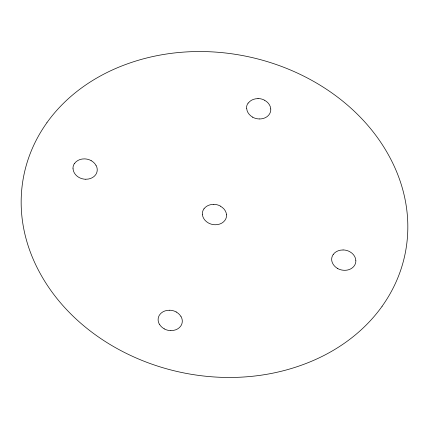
<?xml version="1.0" encoding="UTF-8"?>
<svg xmlns="http://www.w3.org/2000/svg" width="429" height="429" viewBox="0 0 429 429"><rect width="100%" height="100%" fill="white"/><g stroke="black" fill="none" stroke-linecap="round" stroke-linejoin="round"><path stroke-width="0.64" d="M220.495 206.242A12.109 10.039 12 0 1 226.517 214.832M226.533 214.795A12.2 10.114 12 0 1 224.941 220.318A12.109 10.039 12 0 1 215.181 224.753A12.2 10.114 12 0 1 208.446 222.994A12.109 10.039 12 0 1 202.424 214.403M202.381 214.334A12.2 10.114 12 0 1 203.973 208.805M213.819 204.343A12.2 10.114 12 0 1 220.517 206.113M213.792 204.397A12.109 10.039 12 0 0 209.154 205.121A12.109 10.039 12 0 0 203.995 208.843M85.864 179.225A12.103 10.039 12 0 0 95.624 174.791A12.21 10.124 12 0 0 97.211 169.262A12.103 10.033 12 0 0 95.999 165.283M85.773 179.252A12.21 10.124 12 0 1 79.07 177.488A12.103 10.033 12 0 1 74.297 172.823A12.109 10.039 12 0 1 73.08 168.844M73 168.811A12.21 10.124 12 0 1 74.592 163.283M74.673 163.315A12.119 10.044 12 0 1 84.443 158.88A12.21 10.124 12 0 1 91.173 160.639M91.098 160.634A12.119 10.044 12 0 1 95.93 165.283M170.924 330.587A12.103 10.033 12 0 0 180.684 326.153A12.21 10.124 12 0 0 182.271 320.624A12.114 10.039 12 0 0 181.059 316.645M164.275 328.834A12.103 10.033 12 0 1 159.449 324.19M170.833 330.614A12.21 10.124 12 0 1 164.13 328.85M169.503 310.242A12.119 10.049 12 0 0 159.733 314.677A12.21 10.119 12 0 0 158.14 320.206A12.103 10.033 12 0 0 159.357 324.179M176.158 311.99A12.119 10.049 12 0 1 180.99 316.645M169.589 310.215A12.21 10.119 12 0 1 176.287 311.985M252.745 117.176A12.119 10.049 12 0 1 246.718 108.58M248.294 103.083A12.119 10.049 12 0 1 258.065 98.643M259.373 118.94A12.109 10.039 12 0 0 264.017 118.216A12.119 10.049 12 0 0 269.176 114.495A12.21 10.119 12 0 0 270.769 108.966M259.325 118.956A12.21 10.119 12 0 1 252.622 117.187M246.552 108.521A12.21 10.119 12 0 1 248.144 102.987M257.995 98.52A12.21 10.119 12 0 1 264.698 100.289M264.725 100.343A12.109 10.039 12 0 1 270.753 108.939M337.779 268.549A12.109 10.039 12 0 1 332.958 263.905A12.109 10.039 12 0 1 331.692 259.91A12.2 10.114 12 0 1 333.285 254.381M355.829 260.328A12.21 10.119 12 0 1 354.236 265.857A12.119 10.044 12 0 1 349.077 269.584A12.109 10.039 12 0 1 344.433 270.302A12.21 10.119 12 0 1 337.682 268.549M355.813 260.296A12.103 10.033 12 0 0 349.785 251.705A12.21 10.119 12 0 0 343.087 249.935M333.269 254.418A12.109 10.039 12 0 1 343.034 249.984M382.094 306.306A193.785 160.655 12 0 1 299.555 365.851A193.785 160.655 12 0 1 225.311 377.434A195.184 161.819 12 0 1 118.125 349.12A193.785 160.655 12 0 1 40.927 274.791A193.785 160.655 12 0 1 21.45 211.138A195.19 161.819 12 0 1 46.922 122.705M382.078 306.295A195.184 161.819 12 0 0 407.539 217.862A193.785 160.655 12 0 0 388.073 154.209A193.785 160.655 12 0 0 310.886 79.869A195.19 161.819 12 0 0 203.689 51.571A193.779 160.65 12 0 0 129.445 63.143A193.779 160.65 12 0 0 46.906 122.694"/></g></svg>
